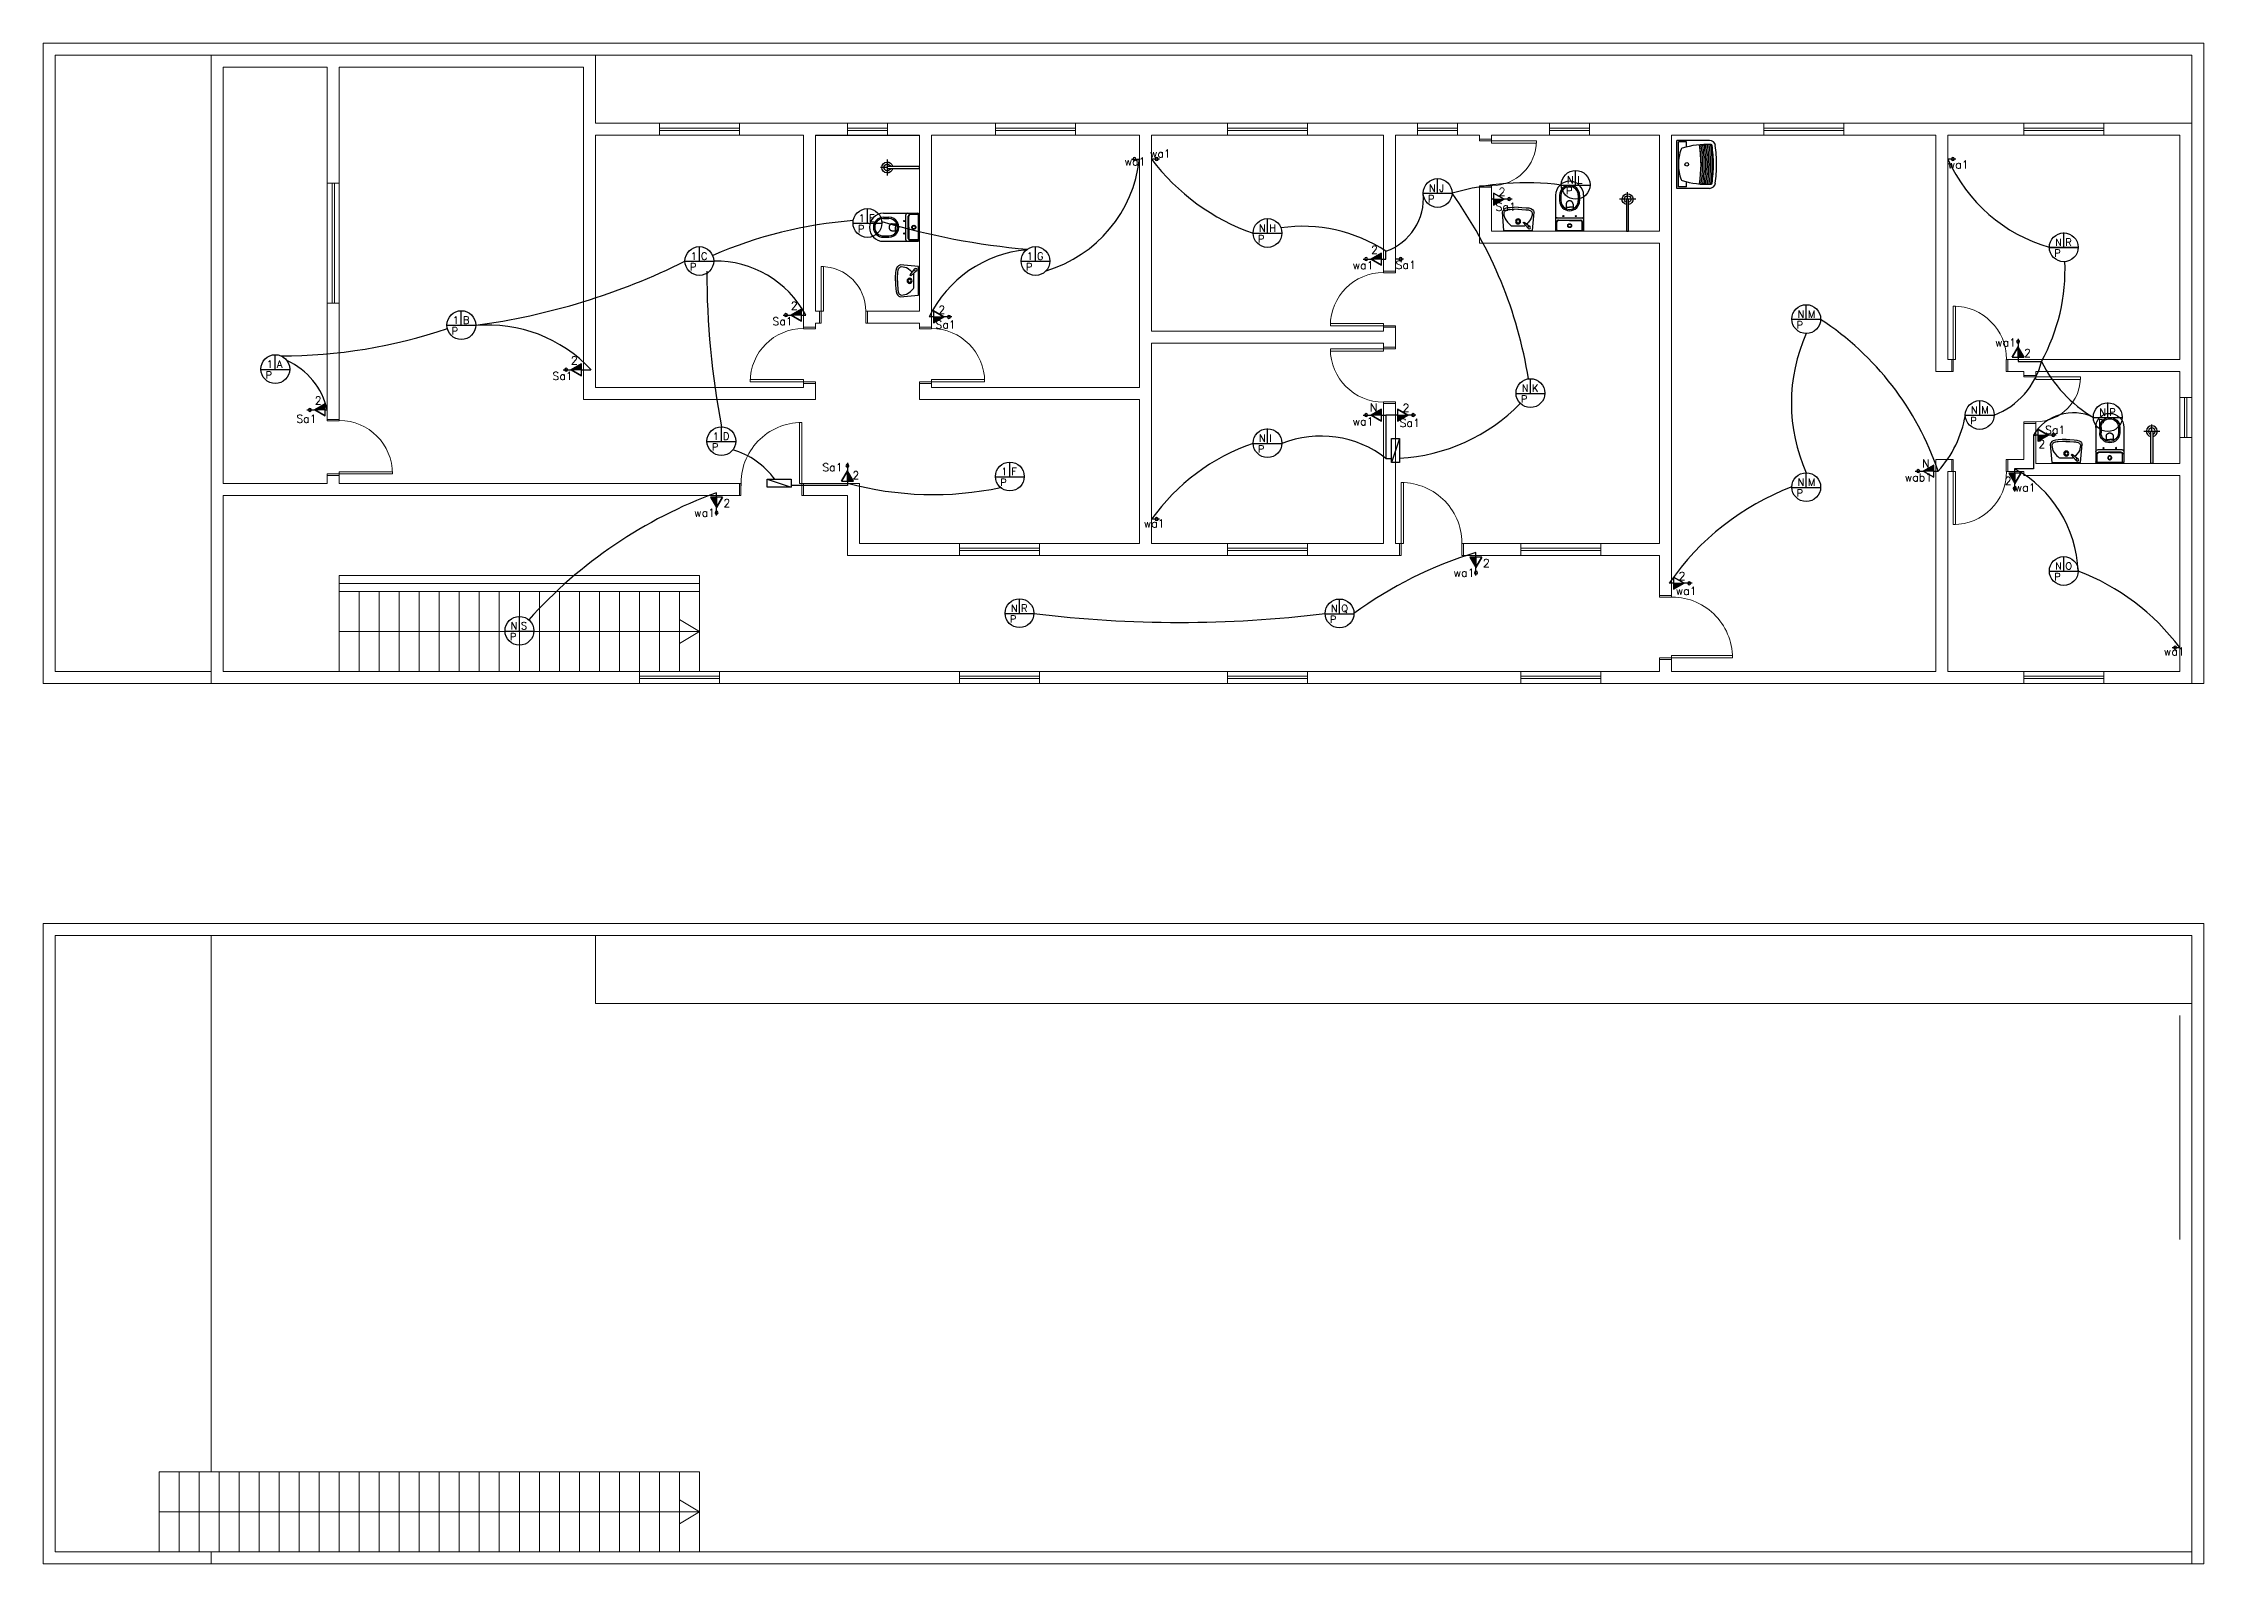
# Model space of a CAD drawing. Header units: millimetres. Extents: x 0 to 2650, y -756 to 2088.
# Drawn here: x 0 to 27, y -11 to 8 of the extents above; entities that cross this region are included whole.
import ezdxf

# ---------------------------------------------------------------- set-up
doc = ezdxf.new("R2010")
doc.units = ezdxf.units.MM
doc.linetypes.add('DASHED', pattern=[15, 12, -3])
for name, color, linetype, lineweight in [('Edificação', 251, 'Continuous', 20), ('Eletrodutos', 30, 'Continuous', 30), ('Portas', 251, 'Continuous', 9)]:
    doc.layers.add(name, color=color, linetype=linetype, lineweight=lineweight)
doc.layers.add('Luminárias', color=30, linetype='Continuous')
doc.layers.add('WC', color=252, linetype='Continuous')
doc.styles.add('ROMANS', font='ROMANS.SHX')

# ---------------------------------------------------------------- blocks, each defined once
blk = doc.blocks.new('81_P')
at = {"ltscale": 0.05}
for p, q in [((-0.165, 0), (-0.175, 0)), ((-0.175, -0.01), (-0.175, 0)), ((0.175, 0), (0.165, 0))]:
    blk.add_line(p, q, dxfattribs=at)
for p, q in [((0.165, 0), (-0.165, 0)), ((-0.175, -0.44), (-0.175, -0.01)), ((0.155, -0.16), (-0.155, -0.16)), ((0.14, -0.13), (-0.14, -0.13)), ((0, -0.124), (-0.138, -0.124)), ((0, -0.124), (0.138, -0.124)), ((0.175, -0.44), (0.175, -0.01))]:
    blk.add_line(p, q)
at = {"ltscale": 0.047193}
blk.add_line((0.175, -0.009), (0.175, 0), dxfattribs=at)
at = {"ltscale": 0.497718}
for p, q in [((-0.16, -0.01), (-0.16, -0.11)), ((0.16, -0.01), (0.16, -0.11))]:
    blk.add_line(p, q, dxfattribs=at)
at = {"ltscale": 0.467891}
for p, q in [((-0.158, -0.01), (-0.158, -0.104)), ((0.158, -0.01), (0.158, -0.104))]:
    blk.add_line(p, q, dxfattribs=at)
at = {"ltscale": 0.339985}
for p, q in [((-0.125, -0.44), (-0.125, -0.372)), ((-0.108, -0.44), (-0.108, -0.372)), ((0.108, -0.44), (0.108, -0.372)), ((0.125, -0.44), (0.125, -0.372))]:
    blk.add_line(p, q, dxfattribs=at)
at = {"ltscale": 0.078144}
for p, q in [((-0.043, -0.29), (-0.045, -0.275)), ((0.043, -0.29), (0.045, -0.275))]:
    blk.add_line(p, q, dxfattribs=at)
at = {"ltscale": 0.214268}
for p in [(-0.043, -0.29), (0.043, -0.29)]:
    blk.add_line(p, (0, -0.29), dxfattribs=at)
at = {"ltscale": 0.197279}
for p, q in [((-0.043, -0.329), (-0.043, -0.29)), ((0.043, -0.329), (0.043, -0.29))]:
    blk.add_line(p, q, dxfattribs=at)
for points in [[(-0.043, -0.329), (-0.043, -0.331), (-0.043, -0.332), (-0.043, -0.333), (-0.043, -0.334), (-0.042, -0.336), (-0.042, -0.337), (-0.042, -0.338), (-0.042, -0.339), (-0.041, -0.341), (-0.041, -0.342), (-0.04, -0.343), (-0.04, -0.344), (-0.04, -0.345), (-0.039, -0.346), (-0.038, -0.348), (-0.038, -0.349), (-0.037, -0.35), (-0.037, -0.35), (-0.037, -0.351), (-0.036, -0.351), (-0.036, -0.352), (-0.035, -0.353), (-0.035, -0.353), (-0.035, -0.354), (-0.034, -0.354), (-0.034, -0.355), (-0.033, -0.355), (-0.033, -0.356), (-0.033, -0.356), (-0.032, -0.357), (-0.032, -0.357), (-0.031, -0.357), (-0.031, -0.358), (-0.03, -0.358)], [(-0.03, -0.358), (-0.029, -0.359), (-0.028, -0.36), (-0.027, -0.361), (-0.026, -0.362), (-0.025, -0.363), (-0.024, -0.363), (-0.023, -0.364), (-0.022, -0.365), (-0.021, -0.365), (-0.02, -0.366), (-0.018, -0.366), (-0.017, -0.367), (-0.016, -0.367), (-0.015, -0.368), (-0.013, -0.368), (-0.012, -0.369), (-0.012, -0.369), (-0.011, -0.369), (-0.01, -0.369), (-0.01, -0.369), (-0.009, -0.37), (-0.008, -0.37), (-0.008, -0.37), (-0.007, -0.37), (-0.006, -0.37), (-0.006, -0.37), (-0.005, -0.37), (-0.004, -0.37), (-0.004, -0.37), (-0.003, -0.37), (-0.002, -0.37), (-0.002, -0.37), (-0.001, -0.37), (0, -0.37), (0, -0.37)], [(0, -0.37), (0.001, -0.37), (0.003, -0.37), (0.004, -0.37), (0.005, -0.37), (0.007, -0.37), (0.008, -0.37), (0.009, -0.369), (0.011, -0.369), (0.012, -0.369), (0.013, -0.368), (0.014, -0.368), (0.016, -0.368), (0.017, -0.367), (0.018, -0.367), (0.018, -0.367), (0.019, -0.366), (0.019, -0.366), (0.02, -0.366), (0.02, -0.365), (0.021, -0.365), (0.022, -0.365), (0.022, -0.365), (0.023, -0.364), (0.023, -0.364), (0.024, -0.363), (0.024, -0.363), (0.025, -0.363), (0.026, -0.362), (0.026, -0.362), (0.027, -0.362), (0.027, -0.361), (0.028, -0.361), (0.028, -0.36), (0.029, -0.36), (0.029, -0.36), (0.03, -0.359), (0.03, -0.359), (0.03, -0.358)], [(0.03, -0.358), (0.031, -0.358), (0.032, -0.357), (0.033, -0.356), (0.034, -0.355), (0.035, -0.354), (0.035, -0.353), (0.036, -0.352), (0.037, -0.351), (0.037, -0.349), (0.038, -0.348), (0.039, -0.347), (0.039, -0.346), (0.039, -0.345), (0.04, -0.345), (0.04, -0.344), (0.04, -0.344), (0.04, -0.343), (0.041, -0.343), (0.041, -0.342), (0.041, -0.341), (0.041, -0.341), (0.041, -0.34), (0.042, -0.34), (0.042, -0.339), (0.042, -0.338), (0.042, -0.338), (0.042, -0.337), (0.042, -0.336), (0.042, -0.336), (0.042, -0.335), (0.043, -0.335), (0.043, -0.334), (0.043, -0.333), (0.043, -0.333), (0.043, -0.332), (0.043, -0.331), (0.043, -0.331), (0.043, -0.33), (0.043, -0.329)]]:
    blk.add_lwpolyline(points)
for centre, radius in [((-0.078, -0.18), 0.007), ((0, -0.06), 0.02), ((0.078, -0.18), 0.007)]:
    blk.add_circle(centre, radius)
at = {"linetype": 'DASHED'}
blk.add_circle((0, -0.06), 0.0245, dxfattribs=at)
for centre, radius, start, end in [((-0.165, -0.01), 0.01, 90, 180), ((-0.155, -0.14), 0.02, 180, 270), ((-0.15, -0.01), 0.01, 90, 180), ((-0.14, -0.11), 0.02, 180, 270), ((-0.148, -0.01), 0.01, 90, 180), ((-0.138, -0.104), 0.02, 180, 270), ((0, -0.372), 0.125, 0, 180), ((0, -0.372), 0.108, 0, 180), ((0.138, -0.104), 0.02, 270, 0), ((0.14, -0.11), 0.02, 270, 0), ((0.148, -0.01), 0.01, 0, 90), ((0.15, -0.01), 0.01, 0, 90), ((0.155, -0.14), 0.02, 270, 0), ((0.165, -0.01), 0.01, 0, 90), ((0, -0.44), 0.175, 180, 270), ((0, -0.44), 0.125, 180, 270), ((0, -0.44), 0.108, 180, 270), ((0, -0.44), 0.108, 270, 0), ((0, -0.44), 0.175, 270, 0), ((0, -0.44), 0.125, 270, 0)]:
    blk.add_arc(centre, radius, start, end)
blk = doc.blocks.new('CHUV')
at = {"ltscale": 0.05}
for p, q in [((-0.11, 0.446), (0.116, 0.446)), ((-0.011, 0), (-0.011, 0.446)), ((0.003, 0.446), (0.003, 0.541)), ((0.016, 0.446), (0.016, 0))]:
    blk.add_line(p, q, dxfattribs=at)
at = {"ltscale": 2}
blk.add_line((0.016, 0), (-0.011, 0), dxfattribs=at)
at = {"ltscale": 0.05}
for radius, start, end in [(0.076, 279.9358, 260.0642), (0.0459, 286.6015, 253.3985)]:
    blk.add_arc((0.003, 0.446), radius, start, end, dxfattribs=at)
blk = doc.blocks.new('01lavl91')
at = {"linetype": 'Continuous'}
for p, q in [((-0.085, -0.069), (0.086, -0.069)), ((0.125, -0.036), (0.064, -0.107)), ((0.064, -0.107), (0.075, -0.114)), ((0.075, -0.114), (0.15, -0.057))]:
    blk.add_line(p, q, dxfattribs=at)
for points in [[(-0.2, -0.239), (-0.18, -0.009), (0.18, -0.009), (0.2, -0.239)], [(0, -0.299), (-0.048, -0.298), (-0.099, -0.294), (-0.134, -0.29), (-0.161, -0.282), (-0.179, -0.271), (-0.191, -0.256), (-0.2, -0.239)], [(-0.177, -0.228), (-0.176, -0.201), (-0.165, -0.161), (-0.153, -0.141), (-0.132, -0.112), (-0.119, -0.099), (-0.106, -0.086), (-0.093, -0.074), (-0.085, -0.069)], [(0.002, -0.274), (-0.046, -0.272), (-0.098, -0.269), (-0.114, -0.267), (-0.129, -0.265), (-0.138, -0.263), (-0.151, -0.259), (-0.159, -0.255), (-0.163, -0.252), (-0.165, -0.25), (-0.17, -0.242), (-0.174, -0.237), (-0.177, -0.228)], [(-0.002, -0.274), (0.047, -0.272), (0.098, -0.269), (0.115, -0.267), (0.13, -0.265), (0.139, -0.263), (0.152, -0.259), (0.159, -0.255), (0.164, -0.252), (0.165, -0.25), (0.171, -0.242), (0.174, -0.237), (0.178, -0.228)], [(0, -0.299), (0.048, -0.298), (0.1, -0.294), (0.135, -0.29), (0.162, -0.282), (0.18, -0.271), (0.192, -0.256), (0.2, -0.239)], [(0.094, -0.074), (0.086, -0.069)], [(0.178, -0.228), (0.176, -0.201), (0.166, -0.161), (0.153, -0.141), (0.132, -0.112), (0.119, -0.099), (0.109, -0.088)]]:
    blk.add_lwpolyline(points, dxfattribs=at)
for centre, radius in [((0.001, -0.122), 0.0316), ((0.001, -0.122), 0.02), ((0.14, -0.044), 0.0164)]:
    blk.add_circle(centre, radius, dxfattribs=at)
blk = doc.blocks.new('TANQUE-02')
for p, q in [((-0.3, 0), (0.3, 0)), ((-0.3, -0.408), (-0.3, 0)), ((0.3, -0.408), (0.3, 0)), ((-0.28, -0.02), (0.28, -0.02)), ((-0.28, -0.12), (-0.28, -0.02)), ((-0.28, -0.12), (-0.217, -0.12)), ((0.217, -0.12), (0.28, -0.12)), ((0.28, -0.12), (0.28, -0.02))]:
    blk.add_line(p, q)
blk.add_circle((0, -0.125), 0.0225)
for centre, radius, start, end in [((0.845, -0.382), 1.094, 163.278, 182.4053), ((-0.184, -0.073), 0.02, 110.2384, 163.278), ((0, -0.571), 0.551, 90, 110.2384), ((0, -0.571), 0.551, 69.7616, 90), ((0.184, -0.073), 0.02, 16.722, 69.7616), ((-0.845, -0.382), 1.094, 357.5947, 16.722), ((-0.225, -0.408), 0.075, 180, 262.0805), ((-0.233, -0.427), 0.015, 182.4053, 261.8717), ((0, 1.215), 1.518, 260.7226, 279.2774), ((0.845, -0.382), 1.084, 177.5224, 178.0541), ((0, 1.215), 1.578, 261.3053, 270), ((0.845, -0.382), 1.084, 178.5864, 179.1193), ((0, 1.215), 1.598, 261.3969, 270), ((0.845, -0.382), 1.084, 179.6527, 180.1868), ((0, 1.215), 1.618, 261.4997, 270), ((0.845, -0.382), 1.084, 180.7216, 181.2572), ((0, 1.215), 1.638, 261.6133, 270), ((0.845, -0.382), 1.084, 181.7934, 182.3305), ((0.845, -0.382), 1.084, 176.4604, 176.9911), ((0, 1.215), 1.558, 261.2252, 270), ((0, 1.215), 1.658, 261.7373, 270), ((0.845, -0.382), 1.084, 175.4, 175.93), ((0, 1.215), 1.538, 261.1569, 270), ((0, 1.206), 1.664, 261.8717, 270), ((0, 1.206), 1.704, 262.0805, 270), ((0, 1.215), 1.518, 270, 279.2774), ((0, 1.215), 1.538, 270, 278.8431), ((0, 1.215), 1.558, 270, 278.7748), ((0, 1.215), 1.578, 270, 278.6947), ((0, 1.215), 1.598, 270, 278.6031), ((0, 1.215), 1.618, 270, 278.5003), ((0, 1.215), 1.638, 270, 278.3867), ((0, 1.215), 1.658, 270, 278.2627), ((0, 1.206), 1.664, 270, 278.1283), ((0, 1.206), 1.704, 270, 277.9195), ((0.225, -0.408), 0.075, 277.9195, 0), ((0.233, -0.427), 0.015, 278.1283, 357.5947), ((-0.845, -0.382), 1.084, 4.07, 4.6), ((-0.845, -0.382), 1.084, 3.0089, 3.5396), ((-0.845, -0.382), 1.084, 1.9459, 2.4776), ((-0.845, -0.382), 1.084, 357.6695, 358.2066), ((-0.845, -0.382), 1.084, 0.8807, 1.4136), ((-0.845, -0.382), 1.084, 359.8132, 0.3473), ((-0.845, -0.382), 1.084, 358.7428, 359.2784)]:
    blk.add_arc(centre, radius, start, end)

msp = doc.modelspace()

# ---------------------------------------------------------------- linework, layer by layer
msp.add_line((9.65, 6.853), (10.95, 6.853))
at = {"color": 4}
for p, q in [((18.125, 6.053), (18.1, 6.053)), ((18.125, 6.128), (18.255, 6.053)), ((18.255, 6.053), (18.125, 6.128)), ((18.125, 6.128), (18.125, 5.978)), ((18.255, 6.053), (18.125, 6.128)), ((18.125, 6.053), (18.255, 6.053)), ((18.125, 5.978), (18.255, 6.053)), ((16.725, 5.378), (16.595, 5.303)), ((16.725, 5.303), (16.595, 5.303)), ((16.725, 5.228), (16.595, 5.303)), ((16.595, 5.303), (16.725, 5.228)), ((16.595, 5.303), (16.725, 5.228)), ((16.725, 5.228), (16.725, 5.378)), ((16.725, 5.303), (16.75, 5.303)), ((9.475, 4.678), (9.345, 4.603)), ((9.475, 4.603), (9.345, 4.603)), ((9.475, 4.528), (9.345, 4.603)), ((9.345, 4.603), (9.475, 4.528)), ((9.345, 4.603), (9.475, 4.528)), ((9.475, 4.528), (9.475, 4.678)), ((9.475, 4.603), (9.5, 4.603)), ((11.125, 4.655), (11.255, 4.58)), ((11.255, 4.58), (11.125, 4.655)), ((11.125, 4.655), (11.125, 4.505)), ((11.255, 4.58), (11.125, 4.655)), ((11.125, 4.58), (11.1, 4.58)), ((11.125, 4.58), (11.255, 4.58)), ((11.125, 4.505), (11.255, 4.58)), ((24.605, 4.078), (24.68, 4.208)), ((24.68, 4.208), (24.605, 4.078)), ((24.68, 4.208), (24.605, 4.078)), ((24.605, 4.078), (24.755, 4.078)), ((24.68, 4.078), (24.68, 4.208)), ((24.755, 4.078), (24.68, 4.208)), ((24.68, 4.078), (24.68, 4.053)), ((6.727, 3.994), (6.597, 3.919)), ((6.727, 3.919), (6.597, 3.919)), ((6.727, 3.844), (6.597, 3.919)), ((6.597, 3.919), (6.727, 3.844)), ((6.597, 3.919), (6.727, 3.844)), ((6.727, 3.844), (6.727, 3.994)), ((6.727, 3.919), (6.752, 3.919)), ((3.525, 3.493), (3.395, 3.418)), ((3.525, 3.418), (3.395, 3.418)), ((3.525, 3.343), (3.395, 3.418)), ((3.395, 3.418), (3.525, 3.343)), ((3.395, 3.418), (3.525, 3.343)), ((3.525, 3.343), (3.525, 3.493)), ((3.525, 3.418), (3.55, 3.418)), ((16.725, 3.428), (16.595, 3.353)), ((16.725, 3.353), (16.595, 3.353)), ((16.725, 3.278), (16.595, 3.353)), ((16.595, 3.353), (16.725, 3.278)), ((16.595, 3.353), (16.725, 3.278)), ((16.725, 3.278), (16.725, 3.428)), ((16.725, 3.353), (16.75, 3.353)), ((16.925, 3.353), (16.9, 3.353)), ((16.925, 3.428), (17.055, 3.353)), ((17.055, 3.353), (16.925, 3.428)), ((16.925, 3.428), (16.925, 3.278)), ((17.055, 3.353), (16.925, 3.428)), ((16.925, 3.353), (17.055, 3.353)), ((16.925, 3.278), (17.055, 3.353)), ((16.95, 3.059), (16.85, 2.759)), ((16.85, 3.059), (16.95, 3.059)), ((16.85, 2.759), (16.85, 3.059)), ((16.95, 3.059), (16.95, 2.759)), ((24.925, 3.103), (24.9, 3.103)), ((24.925, 3.178), (25.055, 3.103)), ((25.055, 3.103), (24.925, 3.178)), ((24.925, 3.178), (24.925, 3.028)), ((25.055, 3.103), (24.925, 3.178)), ((24.925, 3.103), (25.055, 3.103)), ((24.925, 3.028), (25.055, 3.103)), ((16.95, 2.759), (16.85, 2.759)), ((23.625, 2.728), (23.495, 2.653)), ((23.625, 2.578), (23.625, 2.728)), ((9.045, 2.553), (9.345, 2.453)), ((9.045, 2.453), (9.045, 2.553)), ((9.045, 2.553), (9.345, 2.553)), ((9.345, 2.453), (9.045, 2.453)), ((9.345, 2.553), (9.345, 2.453)), ((9.975, 2.528), (10.05, 2.658)), ((10.05, 2.658), (9.975, 2.528)), ((10.05, 2.658), (9.975, 2.528)), ((9.975, 2.528), (10.125, 2.528)), ((10.05, 2.528), (10.05, 2.658)), ((10.125, 2.528), (10.05, 2.658)), ((10.05, 2.528), (10.05, 2.503)), ((23.625, 2.653), (23.495, 2.653)), ((23.625, 2.578), (23.495, 2.653)), ((23.495, 2.653), (23.625, 2.578)), ((23.495, 2.653), (23.625, 2.578)), ((23.625, 2.653), (23.65, 2.653)), ((24.712, 2.628), (24.562, 2.628)), ((24.562, 2.628), (24.637, 2.498)), ((24.637, 2.628), (24.637, 2.653)), ((24.637, 2.628), (24.637, 2.498)), ((24.712, 2.628), (24.637, 2.498)), ((24.637, 2.498), (24.712, 2.628)), ((24.637, 2.498), (24.712, 2.628)), ((8.49, 2.328), (8.34, 2.328)), ((8.34, 2.328), (8.415, 2.198)), ((8.415, 2.328), (8.415, 2.353)), ((8.415, 2.328), (8.415, 2.198)), ((8.49, 2.328), (8.415, 2.198)), ((8.415, 2.198), (8.49, 2.328)), ((8.415, 2.198), (8.49, 2.328)), ((17.98, 1.578), (17.83, 1.578)), ((17.83, 1.578), (17.905, 1.448)), ((17.905, 1.578), (17.905, 1.603)), ((17.905, 1.578), (17.905, 1.448)), ((17.98, 1.578), (17.905, 1.448)), ((17.905, 1.448), (17.98, 1.578)), ((17.905, 1.448), (17.98, 1.578)), ((20.375, 1.253), (20.35, 1.253)), ((20.375, 1.328), (20.505, 1.253)), ((20.505, 1.253), (20.375, 1.328)), ((20.375, 1.328), (20.375, 1.178)), ((20.505, 1.253), (20.375, 1.328)), ((20.375, 1.253), (20.505, 1.253)), ((20.375, 1.178), (20.505, 1.253))]:
    msp.add_line(p, q, dxfattribs=at)
at = {"color": 3}
for p, q in [((25.069, 5.447), (25.43, 5.447)), ((25.25, 5.447), (25.25, 5.631))]:
    msp.add_line(p, q, dxfattribs=at)
msp.add_circle((25.25, 5.45), 0.18, dxfattribs=at)
at = {"color": 4}
for points in [[(18.125, 6.053), (18.125, 5.978), (18.255, 6.053)], [(16.725, 5.303), (16.725, 5.378), (16.595, 5.303)], [(9.475, 4.603), (9.475, 4.678), (9.345, 4.603)], [(11.125, 4.58), (11.125, 4.505), (11.255, 4.58)], [(24.68, 4.078), (24.755, 4.078), (24.68, 4.208)], [(6.727, 3.919), (6.727, 3.994), (6.597, 3.919)], [(3.525, 3.418), (3.525, 3.493), (3.395, 3.418)], [(16.725, 3.353), (16.725, 3.428), (16.595, 3.353)], [(16.925, 3.353), (16.925, 3.278), (17.055, 3.353)], [(24.925, 3.103), (24.925, 3.028), (25.055, 3.103)], [(23.625, 2.653), (23.625, 2.728), (23.495, 2.653)], [(10.05, 2.528), (10.125, 2.528), (10.05, 2.658)], [(24.637, 2.628), (24.562, 2.628), (24.637, 2.498)], [(8.415, 2.328), (8.34, 2.328), (8.415, 2.198)], [(17.905, 1.578), (17.83, 1.578), (17.905, 1.448)], [(20.375, 1.253), (20.375, 1.178), (20.505, 1.253)]]:
    msp.add_solid(points, dxfattribs=at)
at = {"layer": 'Edificação', "color": 252}
for p, q in [((0.15, 0.15), (0.15, 7.85)), ((2.1, 7.85), (0.15, 7.85)), ((26.85, 7.85), (6.9, 7.85)), ((26.85, 7.85), (26.85, 7)), ((0.15, 0.15), (2.1, 0.15)), ((2.1, -3.15), (0.15, -3.15)), ((0.15, -10.85), (0.15, -3.15)), ((26.85, -3.15), (6.9, -3.15)), ((26.85, -3.15), (26.85, -4)), ((0.15, -10.85), (1.45, -10.85))]:
    msp.add_line(p, q, dxfattribs=at)
at = {"layer": 'Edificação'}
for p, q in [((2.1, 7.85), (2.1, 0)), ((2.1, 7.85), (6.9, 7.85)), ((6.9, 7), (6.9, 7.85)), ((3.55, 7.7), (2.25, 7.7)), ((2.25, 7.7), (2.25, 2.5)), ((3.55, 7.7), (3.55, 3.3)), ((3.7, 7.7), (3.7, 3.3)), ((3.7, 7.7), (6.75, 7.7)), ((6.75, 7.7), (6.75, 3.55)), ((6.75, 6.85), (6.75, 6.85)), ((6.9, 7), (26.85, 7)), ((6.9, 3.7), (6.9, 6.85)), ((6.9, 6.85), (9.5, 6.85)), ((9.5, 6.85), (9.5, 4.45)), ((9.65, 4.65), (9.65, 6.85)), ((9.65, 6.85), (10.95, 6.85)), ((10.95, 6.85), (10.95, 4.65)), ((11.1, 4.5), (11.1, 6.85)), ((11.1, 6.85), (13.7, 6.85)), ((13.7, 6.85), (13.7, 3.7)), ((13.85, 4.4), (13.85, 6.85)), ((13.85, 6.85), (16.75, 6.85)), ((16.75, 6.85), (16.75, 5.15)), ((16.9, 5.15), (16.9, 6.85)), ((16.9, 6.85), (17.95, 6.85)), ((17.95, 6.85), (17.95, 6.8)), ((18.1, 6.8), (17.95, 6.8)), ((18.1, 6.85), (20.2, 6.85)), ((18.1, 6.85), (18.1, 6.8)), ((20.2, 6.85), (20.2, 5.65)), ((20.35, 1.1), (20.35, 6.85)), ((23.65, 6.85), (20.35, 6.85)), ((23.65, 3.9), (23.65, 6.85)), ((23.8, 6.85), (26.7, 6.85)), ((23.8, 4.05), (23.8, 6.85)), ((26.7, 4.05), (26.7, 6.85)), ((26.7, 6.85), (26.7, 4.05)), ((26.85, 7), (26.85, 0.15)), ((17.95, 6.2), (17.95, 5.65)), ((18.1, 6.2), (17.95, 6.2)), ((18.1, 6.2), (18.1, 5.65)), ((17.95, 5.7), (17.95, 5.5)), ((18.1, 5.65), (18.1, 5.7)), ((17.95, 5.5), (20.2, 5.5)), ((20.2, 5.65), (18.1, 5.65)), ((20.2, 5.5), (20.2, 1.75)), ((16.75, 5.15), (16.9, 5.15)), ((9.7, 4.65), (9.65, 4.65)), ((9.7, 4.5), (9.7, 4.65)), ((9.7, 4.5), (9.7, 4.65)), ((10.95, 4.65), (10.3, 4.65)), ((10.3, 4.65), (10.3, 4.5)), ((10.3, 4.65), (10.3, 4.5)), ((9.5, 4.45), (9.65, 4.45)), ((9.65, 4.45), (9.65, 4.5)), ((9.65, 4.5), (9.7, 4.5)), ((10.3, 4.5), (10.95, 4.5)), ((10.95, 4.45), (10.95, 4.5)), ((11.1, 4.45), (10.95, 4.45)), ((11.1, 4.5), (11.1, 4.45)), ((13.85, 4.4), (16.75, 4.4)), ((16.75, 4.4), (16.75, 4.45)), ((16.75, 4.45), (16.9, 4.45)), ((16.9, 4.45), (16.9, 4.2)), ((13.85, 1.75), (13.85, 4.25)), ((13.85, 4.25), (16.75, 4.25)), ((16.75, 4.2), (16.75, 4.25)), ((16.9, 4.2), (16.75, 4.2)), ((23.85, 4.05), (23.8, 4.05)), ((23.85, 3.9), (23.85, 4.05)), ((24.85, 4.05), (24.55, 4.05)), ((26.7, 4.05), (24.85, 4.05)), ((23.65, 3.9), (23.85, 3.9)), ((24.55, 3.9), (24.75, 3.9)), ((24.75, 3.9), (24.75, 3.85)), ((24.9, 3.9), (26.7, 3.9)), ((24.9, 3.9), (24.9, 3.85)), ((26.7, 3.9), (26.7, 2.75)), ((6.75, 3.55), (9.65, 3.55)), ((9.5, 3.7), (6.9, 3.7)), ((9.65, 3.75), (9.5, 3.75)), ((9.5, 3.75), (9.5, 3.7)), ((9.65, 3.55), (9.65, 3.75)), ((11.1, 3.75), (10.95, 3.75)), ((10.95, 3.75), (10.95, 3.55)), ((10.95, 3.55), (13.7, 3.55)), ((11.1, 3.7), (11.1, 3.75)), ((13.7, 3.7), (11.1, 3.7)), ((13.7, 3.55), (13.7, 1.75)), ((16.9, 3.5), (16.75, 3.5)), ((16.75, 3.5), (16.75, 1.75)), ((16.9, 1.75), (16.9, 3.5)), ((24.75, 3.25), (24.75, 2.8)), ((24.9, 2.75), (24.9, 3.25)), ((23.65, 0.15), (23.65, 2.8)), ((23.65, 2.8), (23.85, 2.8)), ((23.85, 2.8), (23.85, 2.65)), ((24.55, 2.8), (24.75, 2.8)), ((24.9, 2.8), (24.9, 2.75)), ((26.7, 2.75), (24.9, 2.75)), ((3.55, 2.5), (2.25, 2.5)), ((3.55, 2.6), (3.55, 2.5)), ((3.55, 2.6), (3.7, 2.6)), ((3.7, 2.6), (3.7, 2.5)), ((3.7, 2.5), (8.7, 2.5)), ((8.7, 2.5), (8.7, 2.35)), ((9.5, 2.5), (10.2, 2.5)), ((9.5, 2.5), (9.5, 2.35)), ((9.5, 2.5), (9.5, 2.35)), ((10.2, 2.5), (10.2, 1.75)), ((23.85, 2.65), (23.8, 2.65)), ((23.8, 2.65), (23.8, 0.15)), ((24.55, 2.65), (24.75, 2.65)), ((24.75, 2.65), (24.75, 2.6)), ((24.75, 2.6), (26.7, 2.6)), ((26.7, 2.6), (26.7, 0.15)), ((2.25, 2.35), (2.25, 0.15)), ((8.7, 2.35), (2.25, 2.35)), ((10.05, 2.35), (9.5, 2.35)), ((10.05, 2.35), (10.05, 1.6)), ((13.7, 1.75), (10.2, 1.75)), ((16.75, 1.75), (13.85, 1.75)), ((16.97, 1.75), (16.9, 1.75)), ((20.2, 1.75), (17.73, 1.75)), ((17.75, 1.6), (17.75, 1.75)), ((8.2, 1.35), (3.7, 1.35)), ((3.7, 1.15), (3.7, 1.35)), ((8.2, 0.15), (8.2, 1.35)), ((10.05, 1.6), (16.97, 1.6)), ((17.73, 1.6), (20.2, 1.6)), ((20.2, 1.6), (20.2, 1.1)), ((3.7, 1.25), (8.2, 1.25)), ((8.2, 1.15), (3.7, 1.15)), ((3.7, 1.15), (3.7, 0.15)), ((3.95, 1.15), (3.95, 0.15)), ((4.2, 1.15), (4.2, 0.15)), ((4.45, 1.15), (4.45, 0.15)), ((4.7, 1.15), (4.7, 0.15)), ((4.95, 1.15), (4.95, 0.15)), ((5.2, 1.15), (5.2, 0.15)), ((5.45, 1.15), (5.45, 0.15)), ((5.7, 1.15), (5.7, 0.15)), ((5.95, 1.15), (5.95, 0.15)), ((6.2, 1.15), (6.2, 0.15)), ((6.45, 1.15), (6.45, 0.15)), ((6.7, 1.15), (6.7, 0.15)), ((6.95, 1.15), (6.95, 0.15)), ((7.2, 1.15), (7.2, 0.15)), ((7.45, 1.15), (7.45, 0.15)), ((7.7, 1.15), (7.7, 0.15)), ((7.95, 1.15), (7.95, 0.15)), ((20.35, 1.1), (20.2, 1.1)), ((8.2, 0.65), (3.7, 0.65)), ((8.2, 0.65), (7.95, 0.8)), ((8.2, 0.65), (7.95, 0.5)), ((20.2, 0.15), (20.2, 0.3)), ((20.2, 0.3), (20.35, 0.3)), ((20.35, 0.3), (20.35, 0.15)), ((2.1, 0), (26.85, 0)), ((2.25, 0.15), (8.1, 0.15)), ((8.1, 0.15), (20.2, 0.15)), ((20.35, 0.15), (23.65, 0.15)), ((22.6, 0.15), (22.6, 0.15)), ((23.8, 0.15), (26.7, 0.15)), ((26.85, 0.15), (26.85, 0)), ((2.1, -3.15), (6.9, -3.15)), ((2.1, -3.15), (2.1, -9.85)), ((6.9, -4), (6.9, -3.15)), ((6.9, -4), (26.85, -4)), ((26.85, -4), (26.85, -10.85)), ((26.7, -4.15), (26.7, -6.95)), ((8.2, -9.85), (1.45, -9.85)), ((1.45, -9.85), (1.45, -10.85)), ((1.7, -9.85), (1.7, -10.85)), ((1.95, -9.85), (1.95, -10.85)), ((2.2, -9.85), (2.2, -10.85)), ((2.45, -9.85), (2.45, -10.85)), ((2.7, -9.85), (2.7, -10.85)), ((2.95, -9.85), (2.95, -10.85)), ((3.2, -9.85), (3.2, -10.85)), ((3.45, -9.85), (3.45, -10.85)), ((3.7, -9.85), (3.7, -10.85)), ((3.95, -9.85), (3.95, -10.85)), ((4.2, -9.85), (4.2, -10.85)), ((4.45, -9.85), (4.45, -10.85)), ((4.7, -9.85), (4.7, -10.85)), ((4.95, -9.85), (4.95, -10.85)), ((5.2, -9.85), (5.2, -10.85)), ((5.45, -9.85), (5.45, -10.85)), ((5.7, -9.85), (5.7, -10.85)), ((5.95, -9.85), (5.95, -10.85)), ((6.2, -9.85), (6.2, -10.85)), ((6.45, -9.85), (6.45, -10.85)), ((6.7, -9.85), (6.7, -10.85)), ((6.95, -9.85), (6.95, -10.85)), ((7.2, -9.85), (7.2, -10.85)), ((7.45, -9.85), (7.45, -10.85)), ((7.7, -9.85), (7.7, -10.85)), ((7.95, -9.85), (7.95, -10.85)), ((8.2, -10.85), (8.2, -9.85)), ((8.2, -10.35), (7.95, -10.2)), ((8.2, -10.35), (1.45, -10.35)), ((8.2, -10.35), (7.95, -10.5)), ((1.45, -10.85), (26.85, -10.85)), ((2.1, -11), (2.1, -10.85)), ((2.1, -11), (26.85, -11)), ((26.85, -10.85), (26.85, -11))]:
    msp.add_line(p, q, dxfattribs=at)
at = {"layer": 'Edificação', "color": 252}
for points in [[(0, 0), (27, 0), (27, 8), (0, 8)], [(0, -11), (27, -11), (27, -3), (0, -3)]]:
    msp.add_lwpolyline(points, close=True, dxfattribs=at)
at = {"layer": 'Eletrodutos'}
for p, q in [((16.75, 5.303), (16.78, 5.303)), ((16.78, 5.303), (16.78, 5.4)), ((9.5, 4.603), (9.53, 4.603)), ((11.1, 4.58), (11.07, 4.58)), ((24.68, 4.053), (24.68, 4.023)), ((6.75, 3.919), (6.845, 3.919)), ((24.68, 4.023), (24.972, 4.023)), ((16.75, 3.353), (16.78, 3.353)), ((16.78, 3.353), (16.78, 2.812)), ((16.9, 3.353), (16.78, 3.353)), ((24.87, 3.103), (24.9, 3.103)), ((24.87, 3.103), (24.87, 2.683)), ((16.78, 2.812), (16.85, 2.812)), ((10.05, 2.473), (9.345, 2.473)), ((10.05, 2.503), (10.05, 2.473)), ((23.65, 2.653), (23.68, 2.653)), ((24.637, 2.653), (24.637, 2.683)), ((24.87, 2.683), (24.637, 2.683)), ((8.415, 2.353), (8.415, 2.383)), ((17.905, 1.603), (17.905, 1.634)), ((17.905, 1.634), (17.905, 1.634)), ((20.35, 1.253), (20.32, 1.253))]:
    msp.add_line(p, q, dxfattribs=at)
for centre, radius, start, end in [((12.067, 6.732), 1.642, 286.5233, 353.6853), ((16.013, 8.179), 2.706, 216.9513, 250.7292), ((25.62, 7.366), 1.993, 204.0752, 253.9647), ((18.534, 2.915), 3.341, 82.4992, 106.1141), ((16.544, 6.063), 0.704, 289.5751, 5.0508), ((13.177, 2.948), 5.451, 9.0515, 35.6448), ((10.538, 0.347), 5.452, 94.3684, 113.4744), ((13.074, 14.427), 9.034, 253.3085, 265.0798), ((15.739, 3.817), 1.895, 56.6753, 98.221), ((12.424, 3.915), 1.509, 95.2252, 153.847), ((4.278, 12.833), 8.433, 277.679, 296.3411), ((18.451, 5.132), 10.158, 179.8833, 190.9239), ((8.403, 3.998), 1.279, 28.2166, 90.9904), ((22.874, 5.173), 2.392, 331.262, 2.4062), ((2.98, 10.56), 6.466, 269.8934, 288.6774), ((5.561, 2.725), 1.754, 42.904, 95.0838), ((23.971, 3.503), 2.125, 155.8345, 204.1655), ((20.198, 1.475), 3.675, 18.6803, 56.7724), ((2.687, 3.226), 0.884, 12.5131, 66.0609), ((24.029, 4.26), 0.973, 291.2045, 345.9055), ((26.447, 4.743), 1.641, 206.028, 239.7651), ((16.814, 5.114), 2.305, 273.3852, 315.5319), ((22.647, 3.586), 1.393, 317.9026, 350.3436), ((25.368, 2.798), 0.584, 64.5212, 148.529), ((15.982, 0.52), 2.626, 109.1795, 144.2885), ((15.965, 1.765), 1.327, 52.1077, 111.4375), ((8.326, 1.946), 1.017, 36.5044, 73.4129), ((11.122, 6.412), 4.052, 254.6515, 281.9948), ((23.003, -0.588), 3.254, 110.7148, 145.5469), ((23.908, 1.345), 1.523, 2.1762, 61.4341), ((10.42, -3.109), 5.847, 110.0644, 138.1129), ((19.308, -3.08), 4.919, 106.5785, 126.532), ((24.432, -1.248), 2.832, 36.7822, 69.3487), ((14.2, 15.495), 14.733, 262.904, 277.096)]:
    msp.add_arc(centre, radius, start, end, dxfattribs=at)
at = {"layer": 'Luminárias', "color": 4}
for p, q in [((13.6, 6.553), (13.7, 6.553)), ((13.95, 6.553), (13.85, 6.553)), ((23.9, 6.553), (23.8, 6.553)), ((18.355, 6.053), (18.255, 6.053)), ((16.495, 5.303), (16.595, 5.303)), ((17, 5.303), (16.9, 5.303)), ((9.245, 4.603), (9.345, 4.603)), ((11.355, 4.58), (11.255, 4.58)), ((24.68, 4.308), (24.68, 4.208)), ((6.497, 3.92), (6.597, 3.92)), ((3.295, 3.418), (3.395, 3.418)), ((16.495, 3.353), (16.595, 3.353)), ((17.155, 3.353), (17.055, 3.353)), ((25.155, 3.103), (25.055, 3.103)), ((10.05, 2.758), (10.05, 2.658)), ((23.395, 2.653), (23.495, 2.653)), ((24.637, 2.398), (24.637, 2.498)), ((24.637, 2.398), (24.637, 2.498)), ((8.415, 2.098), (8.415, 2.198)), ((13.95, 2.053), (13.85, 2.053)), ((17.905, 1.348), (17.905, 1.448)), ((20.605, 1.253), (20.505, 1.253)), ((26.605, 0.448), (26.705, 0.448))]:
    msp.add_line(p, q, dxfattribs=at)
at = {"layer": 'Luminárias', "color": 3}
for p, q in [((17.426, 6.125), (17.426, 6.309)), ((18.97, 6.228), (19.331, 6.228)), ((19.15, 6.228), (19.15, 6.411)), ((17.245, 6.125), (17.606, 6.125)), ((10.12, 5.75), (10.48, 5.75)), ((10.3, 5.75), (10.3, 5.934)), ((15.3, 5.625), (15.3, 5.809)), ((8.2, 5.275), (8.2, 5.459)), ((12.4, 5.275), (12.4, 5.459)), ((15.12, 5.625), (15.48, 5.625)), ((25.07, 5.45), (25.43, 5.45)), ((25.07, 5.45), (25.43, 5.45)), ((25.25, 5.45), (25.25, 5.634)), ((25.25, 5.45), (25.25, 5.634)), ((8.02, 5.275), (8.38, 5.275)), ((12.22, 5.275), (12.58, 5.275)), ((5.225, 4.475), (5.225, 4.659)), ((22.032, 4.55), (22.032, 4.734)), ((5.045, 4.475), (5.405, 4.475)), ((21.851, 4.55), (22.212, 4.55)), ((2.9, 3.925), (2.9, 4.109)), ((2.72, 3.925), (3.08, 3.925)), ((18.585, 3.625), (18.585, 3.809)), ((18.405, 3.625), (18.765, 3.625)), ((24.2, 3.353), (24.2, 3.536)), ((24.02, 3.353), (24.381, 3.353)), ((25.62, 3.325), (25.98, 3.325)), ((25.8, 3.325), (25.8, 3.509)), ((8.295, 3.025), (8.655, 3.025)), ((8.475, 3.025), (8.475, 3.209)), ((15.12, 3), (15.48, 3)), ((15.3, 3), (15.3, 3.184)), ((12.08, 2.583), (12.08, 2.767)), ((11.899, 2.583), (12.26, 2.583)), ((21.852, 2.45), (22.213, 2.45)), ((22.032, 2.45), (22.032, 2.634)), ((25.07, 1.403), (25.431, 1.403)), ((25.25, 1.403), (25.25, 1.586)), ((5.95, 0.655), (5.95, 0.839)), ((12.02, 0.875), (12.38, 0.875)), ((12.2, 0.875), (12.2, 1.059)), ((16.02, 0.872), (16.38, 0.872)), ((16.2, 0.872), (16.2, 1.056)), ((5.77, 0.655), (6.131, 0.655))]:
    msp.add_line(p, q, dxfattribs=at)
for centre in [(17.426, 6.128), (19.15, 6.23), (10.3, 5.753), (15.3, 5.628), (8.2, 5.278), (12.4, 5.278), (5.225, 4.478), (22.032, 4.553), (2.9, 3.928), (18.585, 3.628), (24.2, 3.355), (25.8, 3.328), (8.475, 3.028), (15.3, 3.003), (12.08, 2.586), (22.032, 2.453), (25.25, 1.405), (5.951, 0.658), (12.2, 0.878), (16.2, 0.875)]:
    msp.add_circle(centre, 0.18, dxfattribs=at)
at = {"layer": 'Luminárias', "color": 4}
for centre, start, end in [((13.637, 6.553), 90, 270), ((13.637, 6.553), 270, 90), ((13.914, 6.553), 90, 270), ((13.914, 6.553), 270, 90), ((23.864, 6.553), 90, 270), ((23.864, 6.553), 270, 90), ((18.319, 6.053), 90, 270), ((18.319, 6.053), 270, 90), ((16.532, 5.303), 90, 270), ((16.532, 5.303), 270, 90), ((16.964, 5.303), 90, 270), ((16.964, 5.303), 270, 90), ((9.282, 4.603), 90, 270), ((9.282, 4.603), 270, 90), ((11.319, 4.58), 90, 270), ((11.319, 4.58), 270, 90), ((24.68, 4.271), 0, 180), ((24.68, 4.271), 180, 0), ((6.534, 3.92), 90, 270), ((6.534, 3.92), 270, 90), ((3.332, 3.418), 90, 270), ((3.332, 3.418), 270, 90), ((16.532, 3.353), 90, 270), ((16.532, 3.353), 270, 90), ((17.119, 3.353), 90, 270), ((17.119, 3.353), 270, 90), ((25.119, 3.103), 90, 270), ((25.119, 3.103), 270, 90), ((10.05, 2.721), 0, 180), ((10.05, 2.721), 180, 0), ((23.432, 2.653), 90, 270), ((23.432, 2.653), 270, 90), ((24.637, 2.434), 0, 180), ((24.637, 2.434), 0, 180), ((24.637, 2.434), 180, 0), ((24.637, 2.434), 180, 0), ((8.415, 2.134), 0, 180), ((8.415, 2.134), 180, 0), ((13.914, 2.053), 90, 270), ((13.914, 2.053), 270, 90), ((17.905, 1.384), 0, 180), ((17.905, 1.384), 180, 0), ((20.569, 1.253), 90, 270), ((20.569, 1.253), 270, 90), ((26.641, 0.448), 90, 270), ((26.641, 0.448), 270, 90)]:
    msp.add_arc(centre, 0.0187, start, end, dxfattribs=at)
at = {"layer": 'Portas'}
for p, q in [((7.7, 6.94), (8.7, 6.94)), ((7.7, 6.91), (8.7, 6.91)), ((10.05, 6.94), (10.55, 6.94)), ((10.05, 6.91), (10.55, 6.91)), ((11.9, 6.94), (12.9, 6.94)), ((11.9, 6.91), (12.9, 6.91)), ((14.8, 6.94), (15.8, 6.94)), ((14.8, 6.91), (15.8, 6.91)), ((17.175, 6.94), (17.675, 6.94)), ((17.175, 6.91), (17.675, 6.91)), ((18.825, 6.94), (19.325, 6.94)), ((18.825, 6.91), (19.325, 6.91)), ((21.5, 6.94), (22.5, 6.94)), ((21.5, 6.91), (22.5, 6.91)), ((24.75, 6.94), (25.75, 6.94)), ((24.75, 6.91), (25.75, 6.91)), ((3.61, 6.25), (3.61, 4.75)), ((3.64, 6.25), (3.64, 4.75)), ((26.76, 3.575), (26.76, 3.075)), ((26.79, 3.575), (26.79, 3.075)), ((12.45, 1.69), (11.45, 1.69)), ((12.45, 1.66), (11.45, 1.66)), ((15.8, 1.69), (14.8, 1.69)), ((15.8, 1.66), (14.8, 1.66)), ((19.465, 1.69), (18.465, 1.69)), ((19.465, 1.66), (18.465, 1.66)), ((8.45, 0.09), (7.45, 0.09)), ((8.45, 0.06), (7.45, 0.06)), ((12.45, 0.09), (11.45, 0.09)), ((12.45, 0.06), (11.45, 0.06)), ((15.8, 0.09), (14.8, 0.09)), ((15.8, 0.06), (14.8, 0.06)), ((19.465, 0.09), (18.465, 0.09)), ((19.465, 0.06), (18.465, 0.06)), ((24.75, 0.09), (25.75, 0.09)), ((24.75, 0.06), (25.75, 0.06))]:
    msp.add_line(p, q, dxfattribs=at)
for points in [[(7.7, 6.85), (8.7, 6.85), (8.7, 7), (7.7, 7)], [(10.05, 6.85), (10.55, 6.85), (10.55, 7), (10.05, 7)], [(11.9, 6.85), (12.9, 6.85), (12.9, 7), (11.9, 7)], [(14.8, 6.85), (15.8, 6.85), (15.8, 7), (14.8, 7)], [(17.175, 6.85), (17.675, 6.85), (17.675, 7), (17.175, 7)], [(18.1, 6.8), (17.95, 6.8), (17.95, 6.78), (18.1, 6.78)], [(18.1, 6.78), (18.1, 6.75), (18.66, 6.75), (18.66, 6.78)], [(18.825, 6.85), (19.325, 6.85), (19.325, 7), (18.825, 7)], [(21.5, 6.85), (22.5, 6.85), (22.5, 7), (21.5, 7)], [(24.75, 6.85), (25.75, 6.85), (25.75, 7), (24.75, 7)], [(3.55, 6.25), (3.55, 4.75), (3.7, 4.75), (3.7, 6.25)], [(18.1, 6.22), (17.95, 6.22), (17.95, 6.2), (18.1, 6.2)], [(9.72, 4.65), (9.75, 4.65), (9.75, 5.21), (9.72, 5.21)], [(16.75, 5.13), (16.9, 5.13), (16.9, 5.15), (16.75, 5.15)], [(9.7, 4.65), (9.7, 4.5), (9.72, 4.5), (9.72, 4.65)], [(10.28, 4.65), (10.28, 4.5), (10.3, 4.5), (10.3, 4.65)], [(23.87, 4.05), (23.896, 4.05), (23.896, 4.715), (23.87, 4.715)], [(9.5, 4.43), (9.65, 4.43), (9.65, 4.45), (9.5, 4.45)], [(11.1, 4.43), (10.95, 4.43), (10.95, 4.45), (11.1, 4.45)], [(16.75, 4.47), (16.75, 4.496), (16.085, 4.496), (16.085, 4.47)], [(16.75, 4.45), (16.9, 4.45), (16.9, 4.47), (16.75, 4.47)], [(16.75, 4.18), (16.75, 4.154), (16.085, 4.154), (16.085, 4.18)], [(16.75, 4.18), (16.9, 4.18), (16.9, 4.2), (16.75, 4.2)], [(23.85, 4.05), (23.85, 3.9), (23.87, 3.9), (23.87, 4.05)], [(24.53, 4.05), (24.53, 3.9), (24.55, 3.9), (24.55, 4.05)], [(9.5, 3.77), (9.5, 3.796), (8.835, 3.796), (8.835, 3.77)], [(11.1, 3.77), (11.1, 3.796), (11.765, 3.796), (11.765, 3.77)], [(24.9, 3.85), (24.75, 3.85), (24.75, 3.83), (24.9, 3.83)], [(24.9, 3.83), (24.9, 3.8), (25.46, 3.8), (25.46, 3.83)], [(9.5, 3.75), (9.65, 3.75), (9.65, 3.77), (9.5, 3.77)], [(11.1, 3.75), (10.95, 3.75), (10.95, 3.77), (11.1, 3.77)], [(16.75, 3.5), (16.9, 3.5), (16.9, 3.52), (16.75, 3.52)], [(26.7, 3.575), (26.7, 3.075), (26.85, 3.075), (26.85, 3.575)], [(3.7, 3.28), (3.55, 3.28), (3.55, 3.3), (3.7, 3.3)], [(9.48, 2.5), (9.45, 2.5), (9.45, 3.26), (9.48, 3.26)], [(24.9, 3.27), (24.75, 3.27), (24.75, 3.25), (24.9, 3.25)], [(23.85, 2.65), (23.85, 2.8), (23.87, 2.8), (23.87, 2.65)], [(24.53, 2.65), (24.53, 2.8), (24.55, 2.8), (24.55, 2.65)], [(3.7, 2.6), (3.55, 2.6), (3.55, 2.62), (3.7, 2.62)], [(3.7, 2.62), (3.7, 2.646), (4.365, 2.646), (4.365, 2.62)], [(8.72, 2.5), (8.72, 2.35), (8.7, 2.35), (8.7, 2.5)], [(9.5, 2.5), (9.5, 2.35), (9.48, 2.35), (9.48, 2.5)], [(16.97, 1.75), (17, 1.75), (17, 2.51), (16.97, 2.51)], [(23.87, 2.65), (23.896, 2.65), (23.896, 1.985), (23.87, 1.985)], [(12.45, 1.75), (11.45, 1.75), (11.45, 1.6), (12.45, 1.6)], [(15.8, 1.75), (14.8, 1.75), (14.8, 1.6), (15.8, 1.6)], [(16.95, 1.75), (16.95, 1.6), (16.97, 1.6), (16.97, 1.75)], [(17.73, 1.75), (17.73, 1.6), (17.75, 1.6), (17.75, 1.75)], [(19.465, 1.75), (18.465, 1.75), (18.465, 1.6), (19.465, 1.6)], [(20.35, 1.08), (20.2, 1.08), (20.2, 1.1), (20.35, 1.1)], [(20.35, 0.3), (20.2, 0.3), (20.2, 0.32), (20.35, 0.32)], [(20.35, 0.32), (20.35, 0.35), (21.11, 0.35), (21.11, 0.32)], [(8.45, 0.15), (7.45, 0.15), (7.45, 0), (8.45, 0)], [(12.45, 0.15), (11.45, 0.15), (11.45, 0), (12.45, 0)], [(15.8, 0.15), (14.8, 0.15), (14.8, 0), (15.8, 0)], [(19.465, 0.15), (18.465, 0.15), (18.465, 0), (19.465, 0)], [(24.75, 0), (25.75, 0), (25.75, 0.15), (24.75, 0.15)]]:
    msp.add_lwpolyline(points, close=True, dxfattribs=at)
for centre, radius, start, end in [((18.1, 6.78), 0.56, 270, 0), ((9.72, 4.65), 0.56, 0, 90), ((16.75, 4.47), 0.665, 90, 180), ((23.87, 4.05), 0.665, 360, 90), ((9.5, 3.77), 0.665, 90, 180), ((11.1, 3.77), 0.665, 360, 90), ((16.75, 4.18), 0.665, 180, 270), ((24.9, 3.83), 0.56, 270, 0), ((3.7, 2.62), 0.665, 360, 90), ((9.48, 2.5), 0.76, 90, 182.2623), ((16.97, 1.75), 0.76, 357.7377, 90), ((23.87, 2.65), 0.665, 270, 0), ((20.35, 0.32), 0.76, 0, 92.2623)]:
    msp.add_arc(centre, radius, start, end, dxfattribs=at)

# ---------------------------------------------------------------- block references
at = {"layer": 'WC', "color": 0, "extrusion": (0, 0, -1), "xscale": -1, "zscale": -1, "rotation": 270}
msp.add_blockref('TANQUE-02', (-20.414, 6.486), dxfattribs=at)
at = {"layer": 'WC', "xscale": -0.900000000000091, "yscale": 0.9000000000000483, "zscale": 0.8999999999999998}
for p, rotation in [((10.95, 6.45), 89.99999999998913), ((19.802, 5.65), 359.9999999999891)]:
    msp.add_blockref('CHUV', p, dxfattribs=dict(at, rotation=rotation))
at = {"layer": 'WC'}
for p, rotation in [((19.075, 5.66), 179.9999999999935), ((10.94, 5.7), 269.9999999999935)]:
    msp.add_blockref('81_P', p, dxfattribs=dict(at, rotation=rotation))
at = {"layer": 'WC', "xscale": -1}
for name, p, rotation in [('01lavl91', (18.43, 5.651), 180), ('01lavl91', (10.949, 5.03), 270), ('81_P', (25.825, 2.76), 180.0000000000065), ('01lavl91', (25.28, 2.751), 180)]:
    msp.add_blockref(name, p, dxfattribs=dict(at, rotation=rotation))
at = {"layer": 'WC', "xscale": 0.900000000000091, "yscale": 0.900000000000091, "zscale": 0.900000000000091}
msp.add_blockref('CHUV', (26.348, 2.75), dxfattribs=at)

# ---------------------------------------------------------------- texts
at = {"color": 2, "linetype": 'Continuous', "style": 'ROMANS', "flags": 4}
for tag, p in [('2', (18.187, 6.092)), ('2', (16.593, 5.369)), ('2', (9.343, 4.669)), ('2', (11.187, 4.62)), ('2', (6.594, 3.986)), ('2', (24.755, 4.078)), ('2', (3.393, 3.485)), ('N', (16.579, 3.399)), ('2', (16.987, 3.392)), ('2', (24.934, 2.942)), ('N', (23.479, 2.699)), ('2', (10.112, 2.551)), ('2', (24.512, 2.48)), ('2', (8.501, 2.203)), ('2', (17.991, 1.453)), ('2', (20.437, 1.292))]:
    msp.add_attdef(tag, p, '', height=0.1, dxfattribs=at)
at = {"color": 2, "style": 'ROMANS'}
for tag, p, s, flags in [('P', (25.13, 5.332), '100', 13), ('N', (25.142, 5.467), '', 4)]:
    msp.add_attdef(tag, p, s, height=0.09, dxfattribs=dict(at, flags=flags))
msp.add_attdef('R', (25.27, 5.468), '', height=0.09, dxfattribs=at)
at = {"layer": 'Luminárias', "color": 2, "style": 'ROMANS'}
for s, p in [('wa1', (13.513, 6.471)), ('wa1', (13.829, 6.57)), ('wa1', (23.8, 6.434)), ('Sa1', (18.15, 5.906)), ('wa1', (16.363, 5.175)), ('Sa1', (16.9, 5.18)), ('Sa1', (9.113, 4.475)), ('Sa1', (11.15, 4.434)), ('wa1', (24.392, 4.21)), ('Sa1', (6.364, 3.792)), ('Sa1', (3.163, 3.258)), ('wa1', (16.363, 3.225)), ('Sa1', (16.95, 3.206)), ('Sa1', (25.017, 3.118)), ('Sa1', (9.736, 2.651)), ('wab1', (23.263, 2.525)), ('wa1', (24.637, 2.398)), ('wa1', (24.637, 2.398)), ('wa1', (8.134, 2.083)), ('wa1', (13.753, 1.949)), ('wa1', (17.625, 1.333)), ('wa1', (20.4, 1.106)), ('wa1', (26.5, 0.348))]:
    msp.add_text(s, height=0.1, dxfattribs=at).set_placement(p)
for tag, p, s, flags in [('N', (17.318, 6.144), '', 4), ('N', (19.042, 6.247), '', 4), ('P', (17.306, 6.01), '100', 13), ('P', (19.031, 6.113), '100', 13), ('P', (10.18, 5.635), '100', 13), ('1', (10.192, 5.769), '', 4), ('N', (15.192, 5.644), '', 4), ('P', (15.18, 5.51), '100', 13), ('P', (8.08, 5.16), '100', 13), ('1', (8.092, 5.294), '', 4), ('P', (12.28, 5.16), '100', 13), ('1', (12.292, 5.294), '', 4), ('N', (21.924, 4.569), '', 4), ('P', (5.105, 4.36), '100', 13), ('1', (5.117, 4.494), '', 4), ('P', (21.912, 4.435), '100', 13), ('P', (2.78, 3.81), '100', 13), ('1', (2.792, 3.944), '', 4), ('P', (18.465, 3.51), '100', 13), ('N', (18.477, 3.644), '', 4), ('P', (24.081, 3.238), '100', 13), ('N', (24.092, 3.372), '', 4), ('P', (25.68, 3.21), '100', 13), ('N', (25.692, 3.344), '', 4), ('P', (8.355, 2.91), '100', 13), ('1', (8.367, 3.044), '', 4), ('P', (15.18, 2.885), '100', 13), ('N', (15.192, 3.019), '', 4), ('P', (11.96, 2.468), '100', 13), ('1', (11.972, 2.603), '', 4), ('N', (21.924, 2.469), '', 4), ('P', (21.913, 2.335), '100', 13), ('P', (25.131, 1.288), '100', 13), ('N', (25.142, 1.422), '', 4), ('P', (12.08, 0.76), '100', 13), ('N', (12.092, 0.894), '', 4), ('P', (16.08, 0.757), '100', 13), ('N', (16.092, 0.892), '', 4), ('P', (5.831, 0.54), '100', 13), ('N', (5.842, 0.675), '', 4)]:
    msp.add_attdef(tag, p, s, height=0.09, dxfattribs=dict(at, flags=flags))
for tag, p in [('J', (17.446, 6.145)), ('L', (19.17, 6.248)), ('E', (10.32, 5.77)), ('H', (15.32, 5.645)), ('C', (8.22, 5.295)), ('G', (12.42, 5.295)), ('M', (22.052, 4.57)), ('B', (5.245, 4.495)), ('A', (2.92, 3.945)), ('K', (18.605, 3.645)), ('M', (24.22, 3.373)), ('P', (25.82, 3.345)), ('D', (8.495, 3.045)), ('I', (15.32, 3.02)), ('F', (12.099, 2.604)), ('M', (22.052, 2.47)), ('O', (25.27, 1.423)), ('R', (12.22, 0.895)), ('Q', (16.22, 0.893)), ('S', (5.97, 0.676))]:
    msp.add_attdef(tag, p, '', height=0.09, dxfattribs=at)

doc.saveas('drawing.dxf')
